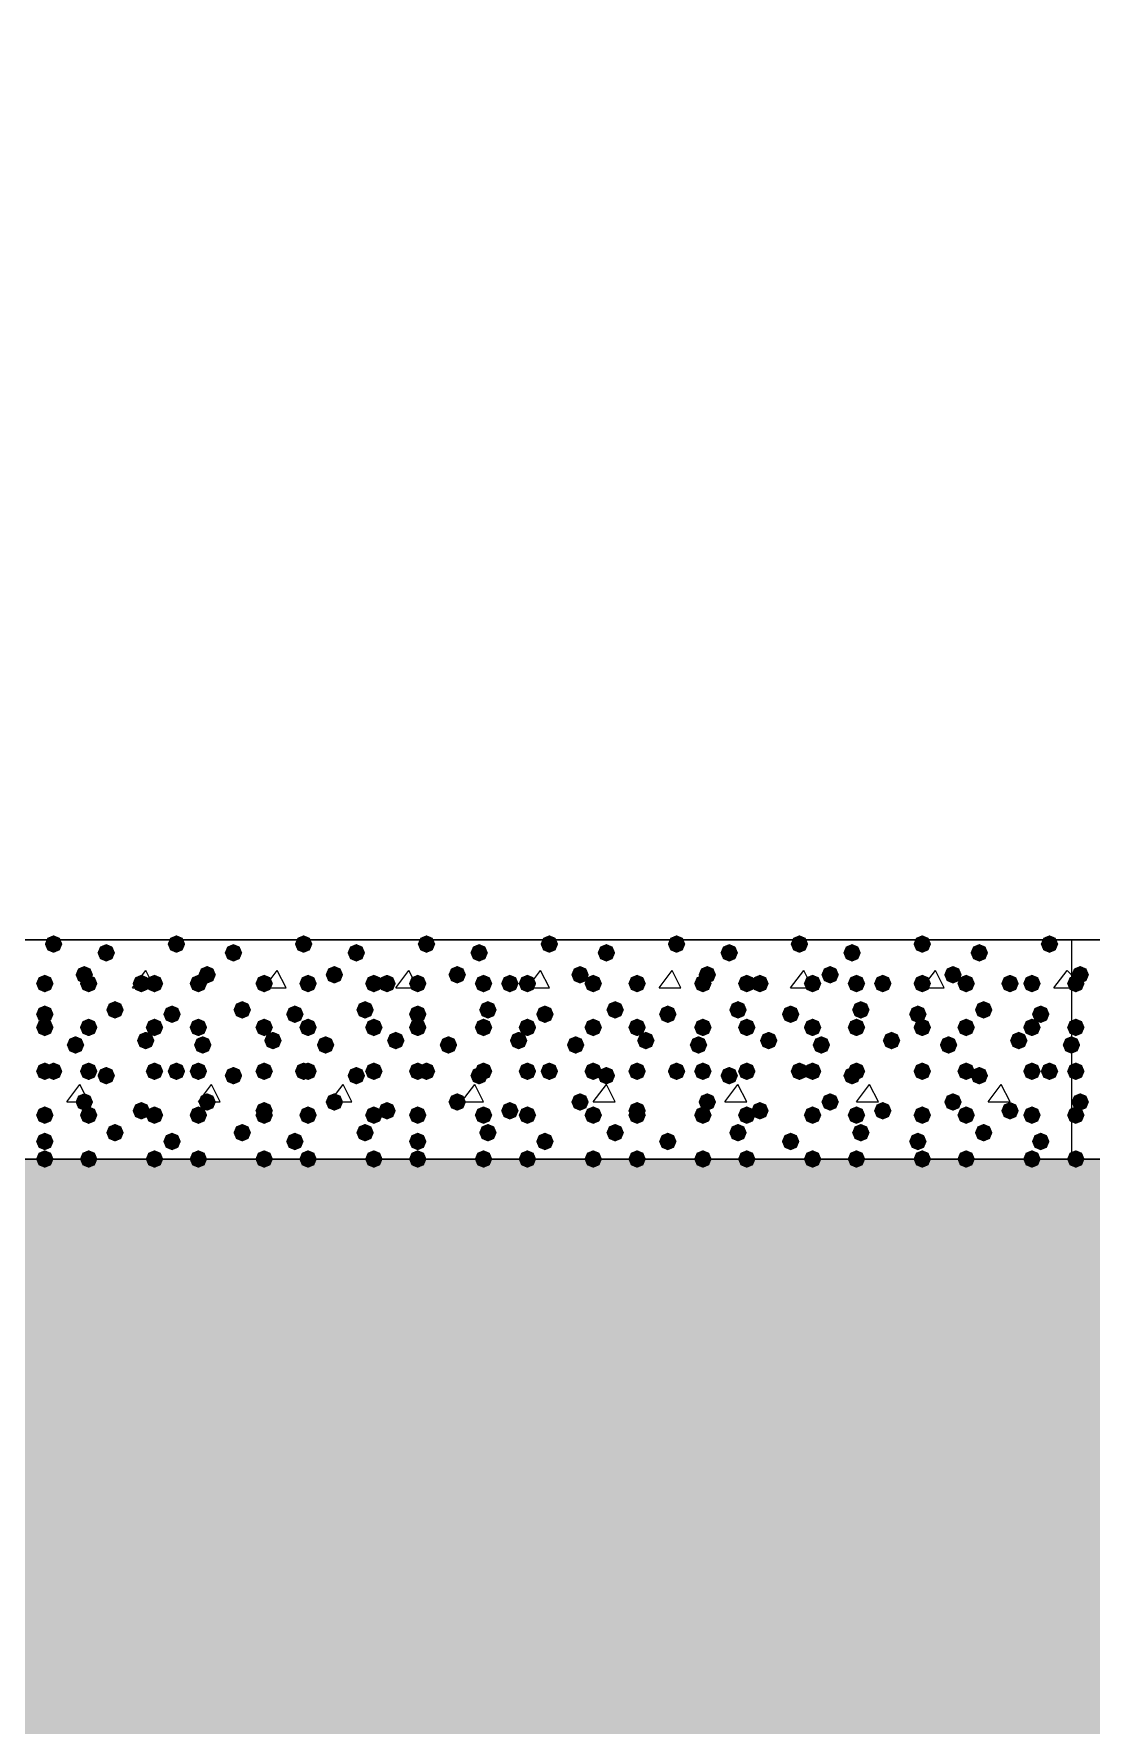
# Model space of a CAD drawing. Header units: millimetres. Extents: x 0 to 420, y 0 to 297.
# Drawn here: x 269.56 to 279.76, y 121.45 to 137.77 of the extents above; entities that cross this region are included whole.
import ezdxf

# ---------------------------------------------------------------- set-up
doc = ezdxf.new("R2010")
doc.units = ezdxf.units.MM
doc.layers.get('0').update_dxf_attribs({"linetype": 'CONTINUOUS'})

msp = doc.modelspace()

# ---------------------------------------------------------------- hatches: boundary and pattern name
at = {"true_color": 0x000008}
for points in [[(269.832667, 128.989667), (269.807796, 128.929871), (269.748, 128.905), (269.688204, 128.929871), (269.663333, 128.989667), (269.688204, 129.049462), (269.748, 129.074333), (269.807796, 129.049463)], [(270.340667, 128.905), (270.315796, 128.845204), (270.256, 128.820333), (270.196204, 128.845204), (270.171333, 128.905), (270.196204, 128.964796), (270.256, 128.989667), (270.315796, 128.964796)], [(271.018, 128.989667), (270.993129, 128.929871), (270.933333, 128.905), (270.873538, 128.929871), (270.848667, 128.989667), (270.873537, 129.049462), (270.933333, 129.074333), (270.993129, 129.049463)], [(271.568333, 128.905), (271.543463, 128.845204), (271.483667, 128.820333), (271.423871, 128.845204), (271.399, 128.905), (271.423871, 128.964796), (271.483667, 128.989667), (271.543462, 128.964796)], [(272.245667, 128.989667), (272.220796, 128.929871), (272.161, 128.905), (272.101204, 128.929871), (272.076333, 128.989667), (272.101204, 129.049462), (272.161, 129.074333), (272.220796, 129.049463)], [(272.753667, 128.905), (272.728796, 128.845204), (272.669, 128.820333), (272.609204, 128.845204), (272.584333, 128.905), (272.609204, 128.964796), (272.669, 128.989667), (272.728796, 128.964796)], [(273.431, 128.989667), (273.406129, 128.929871), (273.346333, 128.905), (273.286538, 128.929871), (273.261667, 128.989667), (273.286537, 129.049462), (273.346333, 129.074333), (273.406129, 129.049463)], [(273.939, 128.905), (273.914129, 128.845204), (273.854333, 128.820333), (273.794538, 128.845204), (273.769667, 128.905), (273.794537, 128.964796), (273.854333, 128.989667), (273.914129, 128.964796)], [(274.616333, 128.989667), (274.591462, 128.929871), (274.531667, 128.905), (274.471871, 128.929871), (274.447, 128.989667), (274.471871, 129.049462), (274.531667, 129.074333), (274.591462, 129.049463)], [(275.166667, 128.905), (275.141796, 128.845204), (275.082, 128.820333), (275.022204, 128.845204), (274.997333, 128.905), (275.022204, 128.964796), (275.082, 128.989667), (275.141796, 128.964796)], [(275.844, 128.989667), (275.819129, 128.929871), (275.759333, 128.905), (275.699538, 128.929871), (275.674667, 128.989667), (275.699537, 129.049462), (275.759333, 129.074333), (275.819129, 129.049463)], [(276.352, 128.905), (276.327129, 128.845204), (276.267333, 128.820333), (276.207538, 128.845204), (276.182667, 128.905), (276.207537, 128.964796), (276.267333, 128.989667), (276.327129, 128.964796)], [(277.029333, 128.989667), (277.004462, 128.929871), (276.944667, 128.905), (276.884871, 128.929871), (276.86, 128.989667), (276.884871, 129.049462), (276.944667, 129.074333), (277.004462, 129.049463)], [(277.537333, 128.905), (277.512462, 128.845204), (277.452667, 128.820333), (277.392871, 128.845204), (277.368, 128.905), (277.392871, 128.964796), (277.452667, 128.989667), (277.512462, 128.964796)], [(278.214667, 128.989667), (278.189796, 128.929871), (278.13, 128.905), (278.070204, 128.929871), (278.045333, 128.989667), (278.070204, 129.049462), (278.13, 129.074333), (278.189796, 129.049463)], [(278.765, 128.905), (278.740129, 128.845204), (278.680333, 128.820333), (278.620538, 128.845204), (278.595667, 128.905), (278.620537, 128.964796), (278.680333, 128.989667), (278.740129, 128.964796)], [(279.442333, 128.989667), (279.417462, 128.929871), (279.357667, 128.905), (279.297871, 128.929871), (279.273, 128.989667), (279.297871, 129.049462), (279.357667, 129.074333), (279.417462, 129.049463)], [(269.748, 128.608667), (269.723129, 128.548871), (269.663333, 128.524), (269.603538, 128.548871), (269.578667, 128.608667), (269.603537, 128.668462), (269.663333, 128.693333), (269.723129, 128.668463)], [(270.129, 128.693333), (270.104129, 128.633537), (270.044333, 128.608667), (269.984537, 128.633537), (269.959667, 128.693333), (269.984537, 128.753129), (270.044333, 128.778), (270.104129, 128.753129)], [(270.171333, 128.608667), (270.146462, 128.548871), (270.086667, 128.524), (270.026871, 128.548871), (270.002, 128.608667), (270.026871, 128.668462), (270.086667, 128.693333), (270.146462, 128.668463)], [(270.679333, 128.608667), (270.654463, 128.548871), (270.594667, 128.524), (270.534871, 128.548871), (270.51, 128.608667), (270.534871, 128.668462), (270.594667, 128.693333), (270.654462, 128.668463)], [(270.806333, 128.608667), (270.781462, 128.548871), (270.721667, 128.524), (270.661871, 128.548871), (270.637, 128.608667), (270.661871, 128.668462), (270.721667, 128.693333), (270.781462, 128.668463)], [(271.229667, 128.608667), (271.204796, 128.548871), (271.145, 128.524), (271.085204, 128.548871), (271.060333, 128.608667), (271.085204, 128.668462), (271.145, 128.693333), (271.204796, 128.668463)], [(271.314333, 128.693333), (271.289463, 128.633537), (271.229667, 128.608667), (271.169871, 128.633537), (271.145, 128.693333), (271.169871, 128.753129), (271.229667, 128.778), (271.289462, 128.753129)], [(271.864667, 128.608667), (271.839796, 128.548871), (271.78, 128.524), (271.720204, 128.548871), (271.695333, 128.608667), (271.720204, 128.668462), (271.78, 128.693333), (271.839796, 128.668463)], [(271.864667, 128.608667), (271.839796, 128.548871), (271.78, 128.524), (271.720204, 128.548871), (271.695333, 128.608667), (271.720204, 128.668462), (271.78, 128.693333), (271.839796, 128.668463)], [(272.288, 128.608667), (272.263129, 128.548871), (272.203333, 128.524), (272.143537, 128.548871), (272.118667, 128.608667), (272.143537, 128.668462), (272.203333, 128.693333), (272.263129, 128.668463)], [(272.542, 128.693333), (272.517129, 128.633537), (272.457333, 128.608667), (272.397538, 128.633537), (272.372667, 128.693333), (272.397537, 128.753129), (272.457333, 128.778), (272.517129, 128.753129)], [(272.923, 128.608667), (272.898129, 128.548871), (272.838333, 128.524), (272.778537, 128.548871), (272.753667, 128.608667), (272.778537, 128.668462), (272.838333, 128.693333), (272.898129, 128.668463)], [(273.05, 128.608667), (273.025129, 128.548871), (272.965333, 128.524), (272.905538, 128.548871), (272.880667, 128.608667), (272.905537, 128.668462), (272.965333, 128.693333), (273.025129, 128.668463)], [(273.346333, 128.608667), (273.321462, 128.548871), (273.261667, 128.524), (273.201871, 128.548871), (273.177, 128.608667), (273.201871, 128.668462), (273.261667, 128.693333), (273.321462, 128.668463)], [(273.727333, 128.693333), (273.702463, 128.633537), (273.642667, 128.608667), (273.582871, 128.633537), (273.558, 128.693333), (273.582871, 128.753129), (273.642667, 128.778), (273.702462, 128.753129)], [(273.981333, 128.608667), (273.956462, 128.548871), (273.896667, 128.524), (273.836871, 128.548871), (273.812, 128.608667), (273.836871, 128.668462), (273.896667, 128.693333), (273.956462, 128.668463)], [(274.235333, 128.608667), (274.210462, 128.548871), (274.150667, 128.524), (274.090871, 128.548871), (274.066, 128.608667), (274.090871, 128.668462), (274.150667, 128.693333), (274.210462, 128.668463)], [(274.404667, 128.608667), (274.379796, 128.548871), (274.32, 128.524), (274.260204, 128.548871), (274.235333, 128.608667), (274.260204, 128.668462), (274.32, 128.693333), (274.379796, 128.668463)], [(274.912667, 128.693333), (274.887796, 128.633537), (274.828, 128.608667), (274.768204, 128.633537), (274.743333, 128.693333), (274.768204, 128.753129), (274.828, 128.778), (274.887796, 128.753129)], [(275.039667, 128.608667), (275.014796, 128.548871), (274.955, 128.524), (274.895204, 128.548871), (274.870333, 128.608667), (274.895204, 128.668462), (274.955, 128.693333), (275.014796, 128.668463)], [(275.463, 128.608667), (275.438129, 128.548871), (275.378333, 128.524), (275.318537, 128.548871), (275.293667, 128.608667), (275.318537, 128.668462), (275.378333, 128.693333), (275.438129, 128.668463)], [(275.463, 128.608667), (275.438129, 128.548871), (275.378333, 128.524), (275.318537, 128.548871), (275.293667, 128.608667), (275.318537, 128.668462), (275.378333, 128.693333), (275.438129, 128.668463)], [(276.098, 128.608667), (276.073129, 128.548871), (276.013333, 128.524), (275.953538, 128.548871), (275.928667, 128.608667), (275.953537, 128.668462), (276.013333, 128.693333), (276.073129, 128.668463)], [(276.140333, 128.693333), (276.115463, 128.633537), (276.055667, 128.608667), (275.995871, 128.633537), (275.971, 128.693333), (275.995871, 128.753129), (276.055667, 128.778), (276.115462, 128.753129)], [(276.521333, 128.608667), (276.496463, 128.548871), (276.436667, 128.524), (276.376871, 128.548871), (276.352, 128.608667), (276.376871, 128.668462), (276.436667, 128.693333), (276.496462, 128.668463)], [(276.648333, 128.608667), (276.623462, 128.548871), (276.563667, 128.524), (276.503871, 128.548871), (276.479, 128.608667), (276.503871, 128.668462), (276.563667, 128.693333), (276.623462, 128.668463)], [(277.156333, 128.608667), (277.131463, 128.548871), (277.071667, 128.524), (277.011871, 128.548871), (276.987, 128.608667), (277.011871, 128.668462), (277.071667, 128.693333), (277.131462, 128.668463)], [(277.325667, 128.693333), (277.300796, 128.633537), (277.241, 128.608667), (277.181204, 128.633537), (277.156333, 128.693333), (277.181204, 128.753129), (277.241, 128.778), (277.300796, 128.753129)], [(277.579667, 128.608667), (277.554796, 128.548871), (277.495, 128.524), (277.435204, 128.548871), (277.410333, 128.608667), (277.435204, 128.668462), (277.495, 128.693333), (277.554796, 128.668463)], [(277.833667, 128.608667), (277.808796, 128.548871), (277.749, 128.524), (277.689204, 128.548871), (277.664333, 128.608667), (277.689204, 128.668462), (277.749, 128.693333), (277.808796, 128.668463)], [(278.214667, 128.608667), (278.189796, 128.548871), (278.13, 128.524), (278.070204, 128.548871), (278.045333, 128.608667), (278.070204, 128.668462), (278.13, 128.693333), (278.189796, 128.668463)], [(278.511, 128.693333), (278.486129, 128.633537), (278.426333, 128.608667), (278.366537, 128.633537), (278.341667, 128.693333), (278.366537, 128.753129), (278.426333, 128.778), (278.486129, 128.753129)], [(278.638, 128.608667), (278.613129, 128.548871), (278.553333, 128.524), (278.493538, 128.548871), (278.468667, 128.608667), (278.493537, 128.668462), (278.553333, 128.693333), (278.613129, 128.668463)], [(279.061333, 128.608667), (279.036462, 128.548871), (278.976667, 128.524), (278.916871, 128.548871), (278.892, 128.608667), (278.916871, 128.668462), (278.976667, 128.693333), (279.036462, 128.668463)], [(279.273, 128.608667), (279.248129, 128.548871), (279.188333, 128.524), (279.128537, 128.548871), (279.103667, 128.608667), (279.128537, 128.668462), (279.188333, 128.693333), (279.248129, 128.668463)], [(269.748, 128.312333), (269.723129, 128.252537), (269.663333, 128.227667), (269.603538, 128.252537), (269.578667, 128.312333), (269.603537, 128.372129), (269.663333, 128.397), (269.723129, 128.372129)], [(270.425333, 128.354667), (270.400463, 128.294871), (270.340667, 128.27), (270.280871, 128.294871), (270.256, 128.354667), (270.280871, 128.414462), (270.340667, 128.439333), (270.400462, 128.414463)], [(270.975667, 128.312333), (270.950796, 128.252537), (270.891, 128.227667), (270.831204, 128.252537), (270.806333, 128.312333), (270.831204, 128.372129), (270.891, 128.397), (270.950796, 128.372129)], [(271.653, 128.354667), (271.628129, 128.294871), (271.568333, 128.27), (271.508537, 128.294871), (271.483667, 128.354667), (271.508537, 128.414462), (271.568333, 128.439333), (271.628129, 128.414463)], [(272.161, 128.312333), (272.136129, 128.252537), (272.076333, 128.227667), (272.016538, 128.252537), (271.991667, 128.312333), (272.016537, 128.372129), (272.076333, 128.397), (272.136129, 128.372129)], [(272.838333, 128.354667), (272.813463, 128.294871), (272.753667, 128.27), (272.693871, 128.294871), (272.669, 128.354667), (272.693871, 128.414462), (272.753667, 128.439333), (272.813462, 128.414463)], [(273.346333, 128.312333), (273.321462, 128.252537), (273.261667, 128.227667), (273.201871, 128.252537), (273.177, 128.312333), (273.201871, 128.372129), (273.261667, 128.397), (273.321462, 128.372129)], [(274.023667, 128.354667), (273.998796, 128.294871), (273.939, 128.27), (273.879204, 128.294871), (273.854333, 128.354667), (273.879204, 128.414462), (273.939, 128.439333), (273.998796, 128.414463)], [(274.574, 128.312333), (274.549129, 128.252537), (274.489333, 128.227667), (274.429538, 128.252537), (274.404667, 128.312333), (274.429537, 128.372129), (274.489333, 128.397), (274.549129, 128.372129)], [(275.251333, 128.354667), (275.226462, 128.294871), (275.166667, 128.27), (275.106871, 128.294871), (275.082, 128.354667), (275.106871, 128.414462), (275.166667, 128.439333), (275.226462, 128.414463)], [(275.759333, 128.312333), (275.734462, 128.252537), (275.674667, 128.227667), (275.614871, 128.252537), (275.59, 128.312333), (275.614871, 128.372129), (275.674667, 128.397), (275.734462, 128.372129)], [(276.436667, 128.354667), (276.411796, 128.294871), (276.352, 128.27), (276.292204, 128.294871), (276.267333, 128.354667), (276.292204, 128.414462), (276.352, 128.439333), (276.411796, 128.414463)], [(276.944667, 128.312333), (276.919796, 128.252537), (276.86, 128.227667), (276.800204, 128.252537), (276.775333, 128.312333), (276.800204, 128.372129), (276.86, 128.397), (276.919796, 128.372129)], [(277.622, 128.354667), (277.597129, 128.294871), (277.537333, 128.27), (277.477538, 128.294871), (277.452667, 128.354667), (277.477537, 128.414462), (277.537333, 128.439333), (277.597129, 128.414463)], [(278.172333, 128.312333), (278.147462, 128.252537), (278.087667, 128.227667), (278.027871, 128.252537), (278.003, 128.312333), (278.027871, 128.372129), (278.087667, 128.397), (278.147462, 128.372129)], [(278.807333, 128.354667), (278.782462, 128.294871), (278.722667, 128.27), (278.662871, 128.294871), (278.638, 128.354667), (278.662871, 128.414462), (278.722667, 128.439333), (278.782462, 128.414463)], [(279.357667, 128.312333), (279.332796, 128.252537), (279.273, 128.227667), (279.213204, 128.252537), (279.188333, 128.312333), (279.213204, 128.372129), (279.273, 128.397), (279.332796, 128.372129)], [(269.748, 128.185333), (269.723129, 128.125538), (269.663333, 128.100667), (269.603538, 128.125538), (269.578667, 128.185333), (269.603537, 128.245129), (269.663333, 128.27), (269.723129, 128.245129)], [(270.171333, 128.185333), (270.146462, 128.125538), (270.086667, 128.100667), (270.026871, 128.125538), (270.002, 128.185333), (270.026871, 128.245129), (270.086667, 128.27), (270.146462, 128.245129)], [(270.721667, 128.058333), (270.696796, 127.998538), (270.637, 127.973667), (270.577204, 127.998538), (270.552333, 128.058333), (270.577204, 128.118129), (270.637, 128.143), (270.696796, 128.118129)], [(270.806333, 128.185333), (270.781462, 128.125538), (270.721667, 128.100667), (270.661871, 128.125538), (270.637, 128.185333), (270.661871, 128.245129), (270.721667, 128.27), (270.781462, 128.245129)], [(271.229667, 128.185333), (271.204796, 128.125538), (271.145, 128.100667), (271.085204, 128.125538), (271.060333, 128.185333), (271.085204, 128.245129), (271.145, 128.27), (271.204796, 128.245129)], [(271.864667, 128.185333), (271.839796, 128.125538), (271.78, 128.100667), (271.720204, 128.125538), (271.695333, 128.185333), (271.720204, 128.245129), (271.78, 128.27), (271.839796, 128.245129)], [(271.949333, 128.058333), (271.924463, 127.998538), (271.864667, 127.973667), (271.804871, 127.998538), (271.78, 128.058333), (271.804871, 128.118129), (271.864667, 128.143), (271.924462, 128.118129)], [(272.288, 128.185333), (272.263129, 128.125538), (272.203333, 128.100667), (272.143537, 128.125538), (272.118667, 128.185333), (272.143537, 128.245129), (272.203333, 128.27), (272.263129, 128.245129)], [(272.923, 128.185333), (272.898129, 128.125538), (272.838333, 128.100667), (272.778537, 128.125538), (272.753667, 128.185333), (272.778537, 128.245129), (272.838333, 128.27), (272.898129, 128.245129)], [(273.134667, 128.058333), (273.109796, 127.998538), (273.05, 127.973667), (272.990204, 127.998538), (272.965333, 128.058333), (272.990204, 128.118129), (273.05, 128.143), (273.109796, 128.118129)], [(273.346333, 128.185333), (273.321462, 128.125538), (273.261667, 128.100667), (273.201871, 128.125538), (273.177, 128.185333), (273.201871, 128.245129), (273.261667, 128.27), (273.321462, 128.245129)], [(273.981333, 128.185333), (273.956462, 128.125538), (273.896667, 128.100667), (273.836871, 128.125538), (273.812, 128.185333), (273.836871, 128.245129), (273.896667, 128.27), (273.956462, 128.245129)], [(274.32, 128.058333), (274.295129, 127.998538), (274.235333, 127.973667), (274.175538, 127.998538), (274.150667, 128.058333), (274.175537, 128.118129), (274.235333, 128.143), (274.295129, 128.118129)], [(274.404667, 128.185333), (274.379796, 128.125538), (274.32, 128.100667), (274.260204, 128.125538), (274.235333, 128.185333), (274.260204, 128.245129), (274.32, 128.27), (274.379796, 128.245129)], [(275.039667, 128.185333), (275.014796, 128.125538), (274.955, 128.100667), (274.895204, 128.125538), (274.870333, 128.185333), (274.895204, 128.245129), (274.955, 128.27), (275.014796, 128.245129)], [(275.463, 128.185333), (275.438129, 128.125538), (275.378333, 128.100667), (275.318537, 128.125538), (275.293667, 128.185333), (275.318537, 128.245129), (275.378333, 128.27), (275.438129, 128.245129)], [(275.547667, 128.058333), (275.522796, 127.998538), (275.463, 127.973667), (275.403204, 127.998538), (275.378333, 128.058333), (275.403204, 128.118129), (275.463, 128.143), (275.522796, 128.118129)], [(276.098, 128.185333), (276.073129, 128.125538), (276.013333, 128.100667), (275.953538, 128.125538), (275.928667, 128.185333), (275.953537, 128.245129), (276.013333, 128.27), (276.073129, 128.245129)], [(276.521333, 128.185333), (276.496463, 128.125538), (276.436667, 128.100667), (276.376871, 128.125538), (276.352, 128.185333), (276.376871, 128.245129), (276.436667, 128.27), (276.496462, 128.245129)], [(276.733, 128.058333), (276.708129, 127.998538), (276.648333, 127.973667), (276.588538, 127.998538), (276.563667, 128.058333), (276.588537, 128.118129), (276.648333, 128.143), (276.708129, 128.118129)], [(277.156333, 128.185333), (277.131463, 128.125538), (277.071667, 128.100667), (277.011871, 128.125538), (276.987, 128.185333), (277.011871, 128.245129), (277.071667, 128.27), (277.131462, 128.245129)], [(277.579667, 128.185333), (277.554796, 128.125538), (277.495, 128.100667), (277.435204, 128.125538), (277.410333, 128.185333), (277.435204, 128.245129), (277.495, 128.27), (277.554796, 128.245129)], [(277.918333, 128.058333), (277.893462, 127.998538), (277.833667, 127.973667), (277.773871, 127.998538), (277.749, 128.058333), (277.773871, 128.118129), (277.833667, 128.143), (277.893462, 128.118129)], [(278.214667, 128.185333), (278.189796, 128.125538), (278.13, 128.100667), (278.070204, 128.125538), (278.045333, 128.185333), (278.070204, 128.245129), (278.13, 128.27), (278.189796, 128.245129)], [(278.638, 128.185333), (278.613129, 128.125538), (278.553333, 128.100667), (278.493538, 128.125538), (278.468667, 128.185333), (278.493537, 128.245129), (278.553333, 128.27), (278.613129, 128.245129)], [(279.146, 128.058333), (279.121129, 127.998538), (279.061333, 127.973667), (279.001537, 127.998538), (278.976667, 128.058333), (279.001537, 128.118129), (279.061333, 128.143), (279.121129, 128.118129)], [(279.273, 128.185333), (279.248129, 128.125538), (279.188333, 128.100667), (279.128537, 128.125538), (279.103667, 128.185333), (279.128537, 128.245129), (279.188333, 128.27), (279.248129, 128.245129)], [(270.044333, 128.016), (270.019463, 127.956204), (269.959667, 127.931333), (269.899871, 127.956204), (269.875, 128.016), (269.899871, 128.075796), (269.959667, 128.100667), (270.019462, 128.075796)], [(271.272, 128.016), (271.247129, 127.956204), (271.187333, 127.931333), (271.127538, 127.956204), (271.102667, 128.016), (271.127537, 128.075796), (271.187333, 128.100667), (271.247129, 128.075796)], [(272.457333, 128.016), (272.432462, 127.956204), (272.372667, 127.931333), (272.312871, 127.956204), (272.288, 128.016), (272.312871, 128.075796), (272.372667, 128.100667), (272.432462, 128.075796)], [(273.642667, 128.016), (273.617796, 127.956204), (273.558, 127.931333), (273.498204, 127.956204), (273.473333, 128.016), (273.498204, 128.075796), (273.558, 128.100667), (273.617796, 128.075796)], [(274.870333, 128.016), (274.845462, 127.956204), (274.785667, 127.931333), (274.725871, 127.956204), (274.701, 128.016), (274.725871, 128.075796), (274.785667, 128.100667), (274.845462, 128.075796)], [(276.055667, 128.016), (276.030796, 127.956204), (275.971, 127.931333), (275.911204, 127.956204), (275.886333, 128.016), (275.911204, 128.075796), (275.971, 128.100667), (276.030796, 128.075796)], [(277.241, 128.016), (277.216129, 127.956204), (277.156333, 127.931333), (277.096537, 127.956204), (277.071667, 128.016), (277.096537, 128.075796), (277.156333, 128.100667), (277.216129, 128.075796)], [(278.468667, 128.016), (278.443796, 127.956204), (278.384, 127.931333), (278.324204, 127.956204), (278.299333, 128.016), (278.324204, 128.075796), (278.384, 128.100667), (278.443796, 128.075796)], [(269.748, 127.762), (269.723129, 127.702204), (269.663333, 127.677333), (269.603538, 127.702204), (269.578667, 127.762), (269.603537, 127.821796), (269.663333, 127.846667), (269.723129, 127.821796)], [(269.832667, 127.762), (269.807796, 127.702204), (269.748, 127.677333), (269.688204, 127.702204), (269.663333, 127.762), (269.688204, 127.821796), (269.748, 127.846667), (269.807796, 127.821796)], [(270.171333, 127.762), (270.146462, 127.702204), (270.086667, 127.677333), (270.026871, 127.702204), (270.002, 127.762), (270.026871, 127.821796), (270.086667, 127.846667), (270.146462, 127.821796)], [(270.340667, 127.719667), (270.315796, 127.659871), (270.256, 127.635), (270.196204, 127.659871), (270.171333, 127.719667), (270.196204, 127.779462), (270.256, 127.804333), (270.315796, 127.779463)], [(270.806333, 127.762), (270.781462, 127.702204), (270.721667, 127.677333), (270.661871, 127.702204), (270.637, 127.762), (270.661871, 127.821796), (270.721667, 127.846667), (270.781462, 127.821796)], [(271.018, 127.762), (270.993129, 127.702204), (270.933333, 127.677333), (270.873538, 127.702204), (270.848667, 127.762), (270.873537, 127.821796), (270.933333, 127.846667), (270.993129, 127.821796)], [(271.229667, 127.762), (271.204796, 127.702204), (271.145, 127.677333), (271.085204, 127.702204), (271.060333, 127.762), (271.085204, 127.821796), (271.145, 127.846667), (271.204796, 127.821796)], [(271.568333, 127.719667), (271.543463, 127.659871), (271.483667, 127.635), (271.423871, 127.659871), (271.399, 127.719667), (271.423871, 127.779462), (271.483667, 127.804333), (271.543462, 127.779463)], [(271.864667, 127.762), (271.839796, 127.702204), (271.78, 127.677333), (271.720204, 127.702204), (271.695333, 127.762), (271.720204, 127.821796), (271.78, 127.846667), (271.839796, 127.821796)], [(272.245667, 127.762), (272.220796, 127.702204), (272.161, 127.677333), (272.101204, 127.702204), (272.076333, 127.762), (272.101204, 127.821796), (272.161, 127.846667), (272.220796, 127.821796)], [(272.288, 127.762), (272.263129, 127.702204), (272.203333, 127.677333), (272.143537, 127.702204), (272.118667, 127.762), (272.143537, 127.821796), (272.203333, 127.846667), (272.263129, 127.821796)], [(272.753667, 127.719667), (272.728796, 127.659871), (272.669, 127.635), (272.609204, 127.659871), (272.584333, 127.719667), (272.609204, 127.779462), (272.669, 127.804333), (272.728796, 127.779463)], [(272.923, 127.762), (272.898129, 127.702204), (272.838333, 127.677333), (272.778537, 127.702204), (272.753667, 127.762), (272.778537, 127.821796), (272.838333, 127.846667), (272.898129, 127.821796)], [(273.346333, 127.762), (273.321462, 127.702204), (273.261667, 127.677333), (273.201871, 127.702204), (273.177, 127.762), (273.201871, 127.821796), (273.261667, 127.846667), (273.321462, 127.821796)], [(273.431, 127.762), (273.406129, 127.702204), (273.346333, 127.677333), (273.286538, 127.702204), (273.261667, 127.762), (273.286537, 127.821796), (273.346333, 127.846667), (273.406129, 127.821796)], [(273.939, 127.719667), (273.914129, 127.659871), (273.854333, 127.635), (273.794538, 127.659871), (273.769667, 127.719667), (273.794537, 127.779462), (273.854333, 127.804333), (273.914129, 127.779463)], [(273.981333, 127.762), (273.956462, 127.702204), (273.896667, 127.677333), (273.836871, 127.702204), (273.812, 127.762), (273.836871, 127.821796), (273.896667, 127.846667), (273.956462, 127.821796)], [(274.404667, 127.762), (274.379796, 127.702204), (274.32, 127.677333), (274.260204, 127.702204), (274.235333, 127.762), (274.260204, 127.821796), (274.32, 127.846667), (274.379796, 127.821796)], [(274.616333, 127.762), (274.591462, 127.702204), (274.531667, 127.677333), (274.471871, 127.702204), (274.447, 127.762), (274.471871, 127.821796), (274.531667, 127.846667), (274.591462, 127.821796)], [(275.039667, 127.762), (275.014796, 127.702204), (274.955, 127.677333), (274.895204, 127.702204), (274.870333, 127.762), (274.895204, 127.821796), (274.955, 127.846667), (275.014796, 127.821796)], [(275.166667, 127.719667), (275.141796, 127.659871), (275.082, 127.635), (275.022204, 127.659871), (274.997333, 127.719667), (275.022204, 127.779462), (275.082, 127.804333), (275.141796, 127.779463)], [(275.463, 127.762), (275.438129, 127.702204), (275.378333, 127.677333), (275.318537, 127.702204), (275.293667, 127.762), (275.318537, 127.821796), (275.378333, 127.846667), (275.438129, 127.821796)], [(275.844, 127.762), (275.819129, 127.702204), (275.759333, 127.677333), (275.699538, 127.702204), (275.674667, 127.762), (275.699537, 127.821796), (275.759333, 127.846667), (275.819129, 127.821796)], [(276.098, 127.762), (276.073129, 127.702204), (276.013333, 127.677333), (275.953538, 127.702204), (275.928667, 127.762), (275.953537, 127.821796), (276.013333, 127.846667), (276.073129, 127.821796)], [(276.352, 127.719667), (276.327129, 127.659871), (276.267333, 127.635), (276.207538, 127.659871), (276.182667, 127.719667), (276.207537, 127.779462), (276.267333, 127.804333), (276.327129, 127.779463)], [(276.521333, 127.762), (276.496463, 127.702204), (276.436667, 127.677333), (276.376871, 127.702204), (276.352, 127.762), (276.376871, 127.821796), (276.436667, 127.846667), (276.496462, 127.821796)], [(277.029333, 127.762), (277.004462, 127.702204), (276.944667, 127.677333), (276.884871, 127.702204), (276.86, 127.762), (276.884871, 127.821796), (276.944667, 127.846667), (277.004462, 127.821796)], [(277.156333, 127.762), (277.131463, 127.702204), (277.071667, 127.677333), (277.011871, 127.702204), (276.987, 127.762), (277.011871, 127.821796), (277.071667, 127.846667), (277.131462, 127.821796)], [(277.537333, 127.719667), (277.512462, 127.659871), (277.452667, 127.635), (277.392871, 127.659871), (277.368, 127.719667), (277.392871, 127.779462), (277.452667, 127.804333), (277.512462, 127.779463)], [(277.579667, 127.762), (277.554796, 127.702204), (277.495, 127.677333), (277.435204, 127.702204), (277.410333, 127.762), (277.435204, 127.821796), (277.495, 127.846667), (277.554796, 127.821796)], [(278.214667, 127.762), (278.189796, 127.702204), (278.13, 127.677333), (278.070204, 127.702204), (278.045333, 127.762), (278.070204, 127.821796), (278.13, 127.846667), (278.189796, 127.821796)], [(278.214667, 127.762), (278.189796, 127.702204), (278.13, 127.677333), (278.070204, 127.702204), (278.045333, 127.762), (278.070204, 127.821796), (278.13, 127.846667), (278.189796, 127.821796)], [(278.638, 127.762), (278.613129, 127.702204), (278.553333, 127.677333), (278.493538, 127.702204), (278.468667, 127.762), (278.493537, 127.821796), (278.553333, 127.846667), (278.613129, 127.821796)], [(278.765, 127.719667), (278.740129, 127.659871), (278.680333, 127.635), (278.620538, 127.659871), (278.595667, 127.719667), (278.620537, 127.779462), (278.680333, 127.804333), (278.740129, 127.779463)], [(279.273, 127.762), (279.248129, 127.702204), (279.188333, 127.677333), (279.128537, 127.702204), (279.103667, 127.762), (279.128537, 127.821796), (279.188333, 127.846667), (279.248129, 127.821796)], [(279.442333, 127.762), (279.417462, 127.702204), (279.357667, 127.677333), (279.297871, 127.702204), (279.273, 127.762), (279.297871, 127.821796), (279.357667, 127.846667), (279.417462, 127.821796)], [(270.129, 127.465667), (270.104129, 127.405871), (270.044333, 127.381), (269.984537, 127.405871), (269.959667, 127.465667), (269.984537, 127.525462), (270.044333, 127.550333), (270.104129, 127.525463)], [(271.314333, 127.465667), (271.289463, 127.405871), (271.229667, 127.381), (271.169871, 127.405871), (271.145, 127.465667), (271.169871, 127.525462), (271.229667, 127.550333), (271.289462, 127.525463)], [(272.542, 127.465667), (272.517129, 127.405871), (272.457333, 127.381), (272.397538, 127.405871), (272.372667, 127.465667), (272.397537, 127.525462), (272.457333, 127.550333), (272.517129, 127.525463)], [(273.727333, 127.465667), (273.702463, 127.405871), (273.642667, 127.381), (273.582871, 127.405871), (273.558, 127.465667), (273.582871, 127.525462), (273.642667, 127.550333), (273.702462, 127.525463)], [(274.912667, 127.465667), (274.887796, 127.405871), (274.828, 127.381), (274.768204, 127.405871), (274.743333, 127.465667), (274.768204, 127.525462), (274.828, 127.550333), (274.887796, 127.525463)], [(276.140333, 127.465667), (276.115463, 127.405871), (276.055667, 127.381), (275.995871, 127.405871), (275.971, 127.465667), (275.995871, 127.525462), (276.055667, 127.550333), (276.115462, 127.525463)], [(277.325667, 127.465667), (277.300796, 127.405871), (277.241, 127.381), (277.181204, 127.405871), (277.156333, 127.465667), (277.181204, 127.525462), (277.241, 127.550333), (277.300796, 127.525463)], [(278.511, 127.465667), (278.486129, 127.405871), (278.426333, 127.381), (278.366537, 127.405871), (278.341667, 127.465667), (278.366537, 127.525462), (278.426333, 127.550333), (278.486129, 127.525463)], [(269.748, 127.338667), (269.723129, 127.278871), (269.663333, 127.254), (269.603538, 127.278871), (269.578667, 127.338667), (269.603537, 127.398462), (269.663333, 127.423333), (269.723129, 127.398463)], [(270.171333, 127.338667), (270.146462, 127.278871), (270.086667, 127.254), (270.026871, 127.278871), (270.002, 127.338667), (270.026871, 127.398462), (270.086667, 127.423333), (270.146462, 127.398463)], [(270.679333, 127.381), (270.654463, 127.321204), (270.594667, 127.296333), (270.534871, 127.321204), (270.51, 127.381), (270.534871, 127.440796), (270.594667, 127.465667), (270.654462, 127.440796)], [(270.806333, 127.338667), (270.781462, 127.278871), (270.721667, 127.254), (270.661871, 127.278871), (270.637, 127.338667), (270.661871, 127.398462), (270.721667, 127.423333), (270.781462, 127.398463)], [(271.229667, 127.338667), (271.204796, 127.278871), (271.145, 127.254), (271.085204, 127.278871), (271.060333, 127.338667), (271.085204, 127.398462), (271.145, 127.423333), (271.204796, 127.398463)], [(271.864667, 127.381), (271.839796, 127.321204), (271.78, 127.296333), (271.720204, 127.321204), (271.695333, 127.381), (271.720204, 127.440796), (271.78, 127.465667), (271.839796, 127.440796)], [(271.864667, 127.338667), (271.839796, 127.278871), (271.78, 127.254), (271.720204, 127.278871), (271.695333, 127.338667), (271.720204, 127.398462), (271.78, 127.423333), (271.839796, 127.398463)], [(272.288, 127.338667), (272.263129, 127.278871), (272.203333, 127.254), (272.143537, 127.278871), (272.118667, 127.338667), (272.143537, 127.398462), (272.203333, 127.423333), (272.263129, 127.398463)], [(272.923, 127.338667), (272.898129, 127.278871), (272.838333, 127.254), (272.778537, 127.278871), (272.753667, 127.338667), (272.778537, 127.398462), (272.838333, 127.423333), (272.898129, 127.398463)], [(273.05, 127.381), (273.025129, 127.321204), (272.965333, 127.296333), (272.905538, 127.321204), (272.880667, 127.381), (272.905537, 127.440796), (272.965333, 127.465667), (273.025129, 127.440796)], [(273.346333, 127.338667), (273.321462, 127.278871), (273.261667, 127.254), (273.201871, 127.278871), (273.177, 127.338667), (273.201871, 127.398462), (273.261667, 127.423333), (273.321462, 127.398463)], [(273.981333, 127.338667), (273.956462, 127.278871), (273.896667, 127.254), (273.836871, 127.278871), (273.812, 127.338667), (273.836871, 127.398462), (273.896667, 127.423333), (273.956462, 127.398463)], [(274.235333, 127.381), (274.210462, 127.321204), (274.150667, 127.296333), (274.090871, 127.321204), (274.066, 127.381), (274.090871, 127.440796), (274.150667, 127.465667), (274.210462, 127.440796)], [(274.404667, 127.338667), (274.379796, 127.278871), (274.32, 127.254), (274.260204, 127.278871), (274.235333, 127.338667), (274.260204, 127.398462), (274.32, 127.423333), (274.379796, 127.398463)], [(275.039667, 127.338667), (275.014796, 127.278871), (274.955, 127.254), (274.895204, 127.278871), (274.870333, 127.338667), (274.895204, 127.398462), (274.955, 127.423333), (275.014796, 127.398463)], [(275.463, 127.381), (275.438129, 127.321204), (275.378333, 127.296333), (275.318537, 127.321204), (275.293667, 127.381), (275.318537, 127.440796), (275.378333, 127.465667), (275.438129, 127.440796)], [(275.463, 127.338667), (275.438129, 127.278871), (275.378333, 127.254), (275.318537, 127.278871), (275.293667, 127.338667), (275.318537, 127.398462), (275.378333, 127.423333), (275.438129, 127.398463)], [(276.098, 127.338667), (276.073129, 127.278871), (276.013333, 127.254), (275.953538, 127.278871), (275.928667, 127.338667), (275.953537, 127.398462), (276.013333, 127.423333), (276.073129, 127.398463)], [(276.521333, 127.338667), (276.496463, 127.278871), (276.436667, 127.254), (276.376871, 127.278871), (276.352, 127.338667), (276.376871, 127.398462), (276.436667, 127.423333), (276.496462, 127.398463)], [(276.648333, 127.381), (276.623462, 127.321204), (276.563667, 127.296333), (276.503871, 127.321204), (276.479, 127.381), (276.503871, 127.440796), (276.563667, 127.465667), (276.623462, 127.440796)], [(277.156333, 127.338667), (277.131463, 127.278871), (277.071667, 127.254), (277.011871, 127.278871), (276.987, 127.338667), (277.011871, 127.398462), (277.071667, 127.423333), (277.131462, 127.398463)], [(277.579667, 127.338667), (277.554796, 127.278871), (277.495, 127.254), (277.435204, 127.278871), (277.410333, 127.338667), (277.435204, 127.398462), (277.495, 127.423333), (277.554796, 127.398463)], [(277.833667, 127.381), (277.808796, 127.321204), (277.749, 127.296333), (277.689204, 127.321204), (277.664333, 127.381), (277.689204, 127.440796), (277.749, 127.465667), (277.808796, 127.440796)], [(278.214667, 127.338667), (278.189796, 127.278871), (278.13, 127.254), (278.070204, 127.278871), (278.045333, 127.338667), (278.070204, 127.398462), (278.13, 127.423333), (278.189796, 127.398463)], [(278.638, 127.338667), (278.613129, 127.278871), (278.553333, 127.254), (278.493538, 127.278871), (278.468667, 127.338667), (278.493537, 127.398462), (278.553333, 127.423333), (278.613129, 127.398463)], [(279.061333, 127.381), (279.036462, 127.321204), (278.976667, 127.296333), (278.916871, 127.321204), (278.892, 127.381), (278.916871, 127.440796), (278.976667, 127.465667), (279.036462, 127.440796)], [(279.273, 127.338667), (279.248129, 127.278871), (279.188333, 127.254), (279.128537, 127.278871), (279.103667, 127.338667), (279.128537, 127.398462), (279.188333, 127.423333), (279.248129, 127.398463)], [(269.748, 127.084667), (269.723129, 127.024871), (269.663333, 127), (269.603538, 127.024871), (269.578667, 127.084667), (269.603537, 127.144462), (269.663333, 127.169333), (269.723129, 127.144463)], [(270.425333, 127.169333), (270.400463, 127.109537), (270.340667, 127.084667), (270.280871, 127.109537), (270.256, 127.169333), (270.280871, 127.229129), (270.340667, 127.254), (270.400462, 127.229129)], [(270.975667, 127.084667), (270.950796, 127.024871), (270.891, 127), (270.831204, 127.024871), (270.806333, 127.084667), (270.831204, 127.144462), (270.891, 127.169333), (270.950796, 127.144463)], [(271.653, 127.169333), (271.628129, 127.109537), (271.568333, 127.084667), (271.508537, 127.109537), (271.483667, 127.169333), (271.508537, 127.229129), (271.568333, 127.254), (271.628129, 127.229129)], [(272.161, 127.084667), (272.136129, 127.024871), (272.076333, 127), (272.016538, 127.024871), (271.991667, 127.084667), (272.016537, 127.144462), (272.076333, 127.169333), (272.136129, 127.144463)], [(272.838333, 127.169333), (272.813463, 127.109537), (272.753667, 127.084667), (272.693871, 127.109537), (272.669, 127.169333), (272.693871, 127.229129), (272.753667, 127.254), (272.813462, 127.229129)], [(273.346333, 127.084667), (273.321462, 127.024871), (273.261667, 127), (273.201871, 127.024871), (273.177, 127.084667), (273.201871, 127.144462), (273.261667, 127.169333), (273.321462, 127.144463)], [(274.023667, 127.169333), (273.998796, 127.109537), (273.939, 127.084667), (273.879204, 127.109537), (273.854333, 127.169333), (273.879204, 127.229129), (273.939, 127.254), (273.998796, 127.229129)], [(274.574, 127.084667), (274.549129, 127.024871), (274.489333, 127), (274.429538, 127.024871), (274.404667, 127.084667), (274.429537, 127.144462), (274.489333, 127.169333), (274.549129, 127.144463)], [(275.251333, 127.169333), (275.226462, 127.109537), (275.166667, 127.084667), (275.106871, 127.109537), (275.082, 127.169333), (275.106871, 127.229129), (275.166667, 127.254), (275.226462, 127.229129)], [(275.759333, 127.084667), (275.734462, 127.024871), (275.674667, 127), (275.614871, 127.024871), (275.59, 127.084667), (275.614871, 127.144462), (275.674667, 127.169333), (275.734462, 127.144463)], [(276.436667, 127.169333), (276.411796, 127.109537), (276.352, 127.084667), (276.292204, 127.109537), (276.267333, 127.169333), (276.292204, 127.229129), (276.352, 127.254), (276.411796, 127.229129)], [(276.944667, 127.084667), (276.919796, 127.024871), (276.86, 127), (276.800204, 127.024871), (276.775333, 127.084667), (276.800204, 127.144462), (276.86, 127.169333), (276.919796, 127.144463)], [(277.622, 127.169333), (277.597129, 127.109537), (277.537333, 127.084667), (277.477538, 127.109537), (277.452667, 127.169333), (277.477537, 127.229129), (277.537333, 127.254), (277.597129, 127.229129)], [(278.172333, 127.084667), (278.147462, 127.024871), (278.087667, 127), (278.027871, 127.024871), (278.003, 127.084667), (278.027871, 127.144462), (278.087667, 127.169333), (278.147462, 127.144463)], [(278.807333, 127.169333), (278.782462, 127.109537), (278.722667, 127.084667), (278.662871, 127.109537), (278.638, 127.169333), (278.662871, 127.229129), (278.722667, 127.254), (278.782462, 127.229129)], [(279.357667, 127.084667), (279.332796, 127.024871), (279.273, 127), (279.213204, 127.024871), (279.188333, 127.084667), (279.213204, 127.144462), (279.273, 127.169333), (279.332796, 127.144463)], [(269.748, 126.915333), (269.723129, 126.855538), (269.663333, 126.830667), (269.603538, 126.855538), (269.578667, 126.915333), (269.603537, 126.975129), (269.663333, 127), (269.723129, 126.975129)], [(270.171333, 126.915333), (270.146462, 126.855538), (270.086667, 126.830667), (270.026871, 126.855538), (270.002, 126.915333), (270.026871, 126.975129), (270.086667, 127), (270.146462, 126.975129)], [(270.806333, 126.915333), (270.781462, 126.855538), (270.721667, 126.830667), (270.661871, 126.855538), (270.637, 126.915333), (270.661871, 126.975129), (270.721667, 127), (270.781462, 126.975129)], [(271.229667, 126.915333), (271.204796, 126.855538), (271.145, 126.830667), (271.085204, 126.855538), (271.060333, 126.915333), (271.085204, 126.975129), (271.145, 127), (271.204796, 126.975129)], [(271.864667, 126.915333), (271.839796, 126.855538), (271.78, 126.830667), (271.720204, 126.855538), (271.695333, 126.915333), (271.720204, 126.975129), (271.78, 127), (271.839796, 126.975129)], [(272.288, 126.915333), (272.263129, 126.855538), (272.203333, 126.830667), (272.143537, 126.855538), (272.118667, 126.915333), (272.143537, 126.975129), (272.203333, 127), (272.263129, 126.975129)], [(272.923, 126.915333), (272.898129, 126.855538), (272.838333, 126.830667), (272.778537, 126.855538), (272.753667, 126.915333), (272.778537, 126.975129), (272.838333, 127), (272.898129, 126.975129)], [(273.346333, 126.915333), (273.321462, 126.855538), (273.261667, 126.830667), (273.201871, 126.855538), (273.177, 126.915333), (273.201871, 126.975129), (273.261667, 127), (273.321462, 126.975129)], [(273.981333, 126.915333), (273.956462, 126.855538), (273.896667, 126.830667), (273.836871, 126.855538), (273.812, 126.915333), (273.836871, 126.975129), (273.896667, 127), (273.956462, 126.975129)], [(274.404667, 126.915333), (274.379796, 126.855538), (274.32, 126.830667), (274.260204, 126.855538), (274.235333, 126.915333), (274.260204, 126.975129), (274.32, 127), (274.379796, 126.975129)], [(275.039667, 126.915333), (275.014796, 126.855538), (274.955, 126.830667), (274.895204, 126.855538), (274.870333, 126.915333), (274.895204, 126.975129), (274.955, 127), (275.014796, 126.975129)], [(275.463, 126.915333), (275.438129, 126.855538), (275.378333, 126.830667), (275.318537, 126.855538), (275.293667, 126.915333), (275.318537, 126.975129), (275.378333, 127), (275.438129, 126.975129)], [(276.098, 126.915333), (276.073129, 126.855538), (276.013333, 126.830667), (275.953538, 126.855538), (275.928667, 126.915333), (275.953537, 126.975129), (276.013333, 127), (276.073129, 126.975129)], [(276.521333, 126.915333), (276.496463, 126.855538), (276.436667, 126.830667), (276.376871, 126.855538), (276.352, 126.915333), (276.376871, 126.975129), (276.436667, 127), (276.496462, 126.975129)], [(277.156333, 126.915333), (277.131463, 126.855538), (277.071667, 126.830667), (277.011871, 126.855538), (276.987, 126.915333), (277.011871, 126.975129), (277.071667, 127), (277.131462, 126.975129)], [(277.579667, 126.915333), (277.554796, 126.855538), (277.495, 126.830667), (277.435204, 126.855538), (277.410333, 126.915333), (277.435204, 126.975129), (277.495, 127), (277.554796, 126.975129)], [(278.214667, 126.915333), (278.189796, 126.855538), (278.13, 126.830667), (278.070204, 126.855538), (278.045333, 126.915333), (278.070204, 126.975129), (278.13, 127), (278.189796, 126.975129)], [(278.638, 126.915333), (278.613129, 126.855538), (278.553333, 126.830667), (278.493538, 126.855538), (278.468667, 126.915333), (278.493537, 126.975129), (278.553333, 127), (278.613129, 126.975129)], [(279.273, 126.915333), (279.248129, 126.855538), (279.188333, 126.830667), (279.128537, 126.855538), (279.103667, 126.915333), (279.128537, 126.975129), (279.188333, 127), (279.248129, 126.975129)]]:
    msp.add_hatch(color=0, dxfattribs=at).paths.add_polyline_path(points, flags=0)
at = {"true_color": 0x000007}
for points in [[(279.696333, 128.608667), (279.671462, 128.548871), (279.611667, 128.524), (279.551871, 128.548871), (279.527, 128.608667), (279.551871, 128.668462), (279.611667, 128.693333), (279.671462, 128.668463)], [(279.738667, 128.693333), (279.713796, 128.633537), (279.654, 128.608667), (279.594204, 128.633537), (279.569333, 128.693333), (279.594204, 128.753129), (279.654, 128.778), (279.713796, 128.753129)], [(279.696333, 128.185333), (279.671462, 128.125538), (279.611667, 128.100667), (279.551871, 128.125538), (279.527, 128.185333), (279.551871, 128.245129), (279.611667, 128.27), (279.671462, 128.245129)], [(279.654, 128.016), (279.629129, 127.956204), (279.569333, 127.931333), (279.509537, 127.956204), (279.484667, 128.016), (279.509537, 128.075796), (279.569333, 128.100667), (279.629129, 128.075796)], [(279.696333, 127.762), (279.671462, 127.702204), (279.611667, 127.677333), (279.551871, 127.702204), (279.527, 127.762), (279.551871, 127.821796), (279.611667, 127.846667), (279.671462, 127.821796)], [(279.738667, 127.465667), (279.713796, 127.405871), (279.654, 127.381), (279.594204, 127.405871), (279.569333, 127.465667), (279.594204, 127.525462), (279.654, 127.550333), (279.713796, 127.525463)], [(279.696333, 127.338667), (279.671462, 127.278871), (279.611667, 127.254), (279.551871, 127.278871), (279.527, 127.338667), (279.551871, 127.398462), (279.611667, 127.423333), (279.671462, 127.398463)], [(279.696333, 126.915333), (279.671462, 126.855538), (279.611667, 126.830667), (279.551871, 126.855538), (279.527, 126.915333), (279.551871, 126.975129), (279.611667, 127), (279.671462, 126.975129)]]:
    msp.add_hatch(color=0, dxfattribs=at).paths.add_polyline_path(points, flags=0)
at = {"true_color": 0x000008}
h = msp.add_hatch(color=0, dxfattribs=at)
h.paths.add_polyline_path([(379.518333, 126.915333), (218.101333, 126.915333), (379.518333, 107.865333)], flags=0)
h.paths.add_polyline_path([(218.101333, 126.915333), (379.518333, 107.865333), (218.101333, 107.865333)], flags=0)

# ---------------------------------------------------------------- linework, layer by layer
at = {"color": 0, "true_color": 0x000007}
for points in [[(32.342667, 126.915333), (32.342667, 150.241), (380.576667, 150.241), (380.576667, 126.915333), (218.101333, 126.915333), (218.101333, 105.748667), (194.775667, 105.748667), (194.775667, 126.915333)], [(32.342667, 126.915333), (32.342667, 150.241), (380.576667, 150.241), (380.576667, 126.915333), (218.101333, 126.915333), (218.101333, 105.748667), (194.775667, 105.748667), (194.775667, 126.915333)], [(279.569333, 129.032), (279.569333, 126.915333), (281.686, 126.915333), (281.686, 129.032)]]:
    msp.add_lwpolyline(points, close=True, dxfattribs=at)
at = {"color": 0, "true_color": 0x0000fd}
msp.add_lwpolyline([(215.984667, 129.032), (378.46, 129.032), (378.46, 148.124333), (34.459333, 148.124333), (34.459333, 129.032), (196.934667, 129.032), (196.934667, 107.865333), (215.984667, 107.865333)], close=True, dxfattribs=at)
at = {"color": 0, "true_color": 0x000007}
for points in [[(279.569333, 129.032), (260.477, 129.032)], [(279.611667, 128.566333), (279.569333, 128.693333)], [(279.569333, 128.566333), (279.611667, 128.566333)], [(260.477, 126.915333), (279.569333, 126.915333)]]:
    msp.add_lwpolyline(points, dxfattribs=at)
at = {"color": 0, "true_color": 0x000008}
for points in [[(270.51, 128.566333), (270.637, 128.735667)], [(270.721667, 128.566333), (270.637, 128.735667)], [(271.78, 128.566333), (271.907, 128.735667)], [(271.991667, 128.566333), (271.907, 128.735667)], [(273.05, 128.566333), (273.177, 128.735667)], [(273.261667, 128.566333), (273.177, 128.735667)], [(274.32, 128.566333), (274.447, 128.735667)], [(274.531667, 128.566333), (274.447, 128.735667)], [(275.59, 128.566333), (275.717, 128.735667)], [(275.801667, 128.566333), (275.717, 128.735667)], [(276.86, 128.566333), (276.987, 128.735667)], [(277.071667, 128.566333), (276.987, 128.735667)], [(278.13, 128.566333), (278.257, 128.735667)], [(278.341667, 128.566333), (278.257, 128.735667)], [(279.4, 128.566333), (279.527, 128.735667)], [(279.569333, 128.693333), (279.527, 128.735667)], [(270.51, 128.566333), (270.721667, 128.566333)], [(271.78, 128.566333), (271.991667, 128.566333)], [(273.05, 128.566333), (273.261667, 128.566333)], [(274.32, 128.566333), (274.531667, 128.566333)], [(275.59, 128.566333), (275.801667, 128.566333)], [(276.86, 128.566333), (277.071667, 128.566333)], [(278.13, 128.566333), (278.341667, 128.566333)], [(279.4, 128.566333), (279.569333, 128.566333)], [(269.875, 127.465667), (270.002, 127.635)], [(270.086667, 127.465667), (270.002, 127.635)], [(271.145, 127.465667), (271.272, 127.635)], [(271.356667, 127.465667), (271.272, 127.635)], [(272.415, 127.465667), (272.542, 127.635)], [(272.626667, 127.465667), (272.542, 127.635)], [(273.685, 127.465667), (273.812, 127.635)], [(273.896667, 127.465667), (273.812, 127.635)], [(274.955, 127.465667), (275.082, 127.635)], [(275.166667, 127.465667), (275.082, 127.635)], [(276.225, 127.465667), (276.352, 127.635)], [(276.436667, 127.465667), (276.352, 127.635)], [(277.495, 127.465667), (277.622, 127.635)], [(277.706667, 127.465667), (277.622, 127.635)], [(278.765, 127.465667), (278.892, 127.635)], [(278.976667, 127.465667), (278.892, 127.635)], [(269.875, 127.465667), (270.086667, 127.465667)], [(271.145, 127.465667), (271.356667, 127.465667)], [(272.415, 127.465667), (272.626667, 127.465667)], [(273.685, 127.465667), (273.896667, 127.465667)], [(274.955, 127.465667), (275.166667, 127.465667)], [(276.225, 127.465667), (276.436667, 127.465667)], [(277.495, 127.465667), (277.706667, 127.465667)], [(278.765, 127.465667), (278.976667, 127.465667)]]:
    msp.add_lwpolyline(points, dxfattribs=at)
msp.add_lwpolyline([(379.518333, 126.915333), (218.101333, 126.915333), (379.518333, 107.865333)], close=True, dxfattribs=at)

doc.saveas('drawing.dxf')
